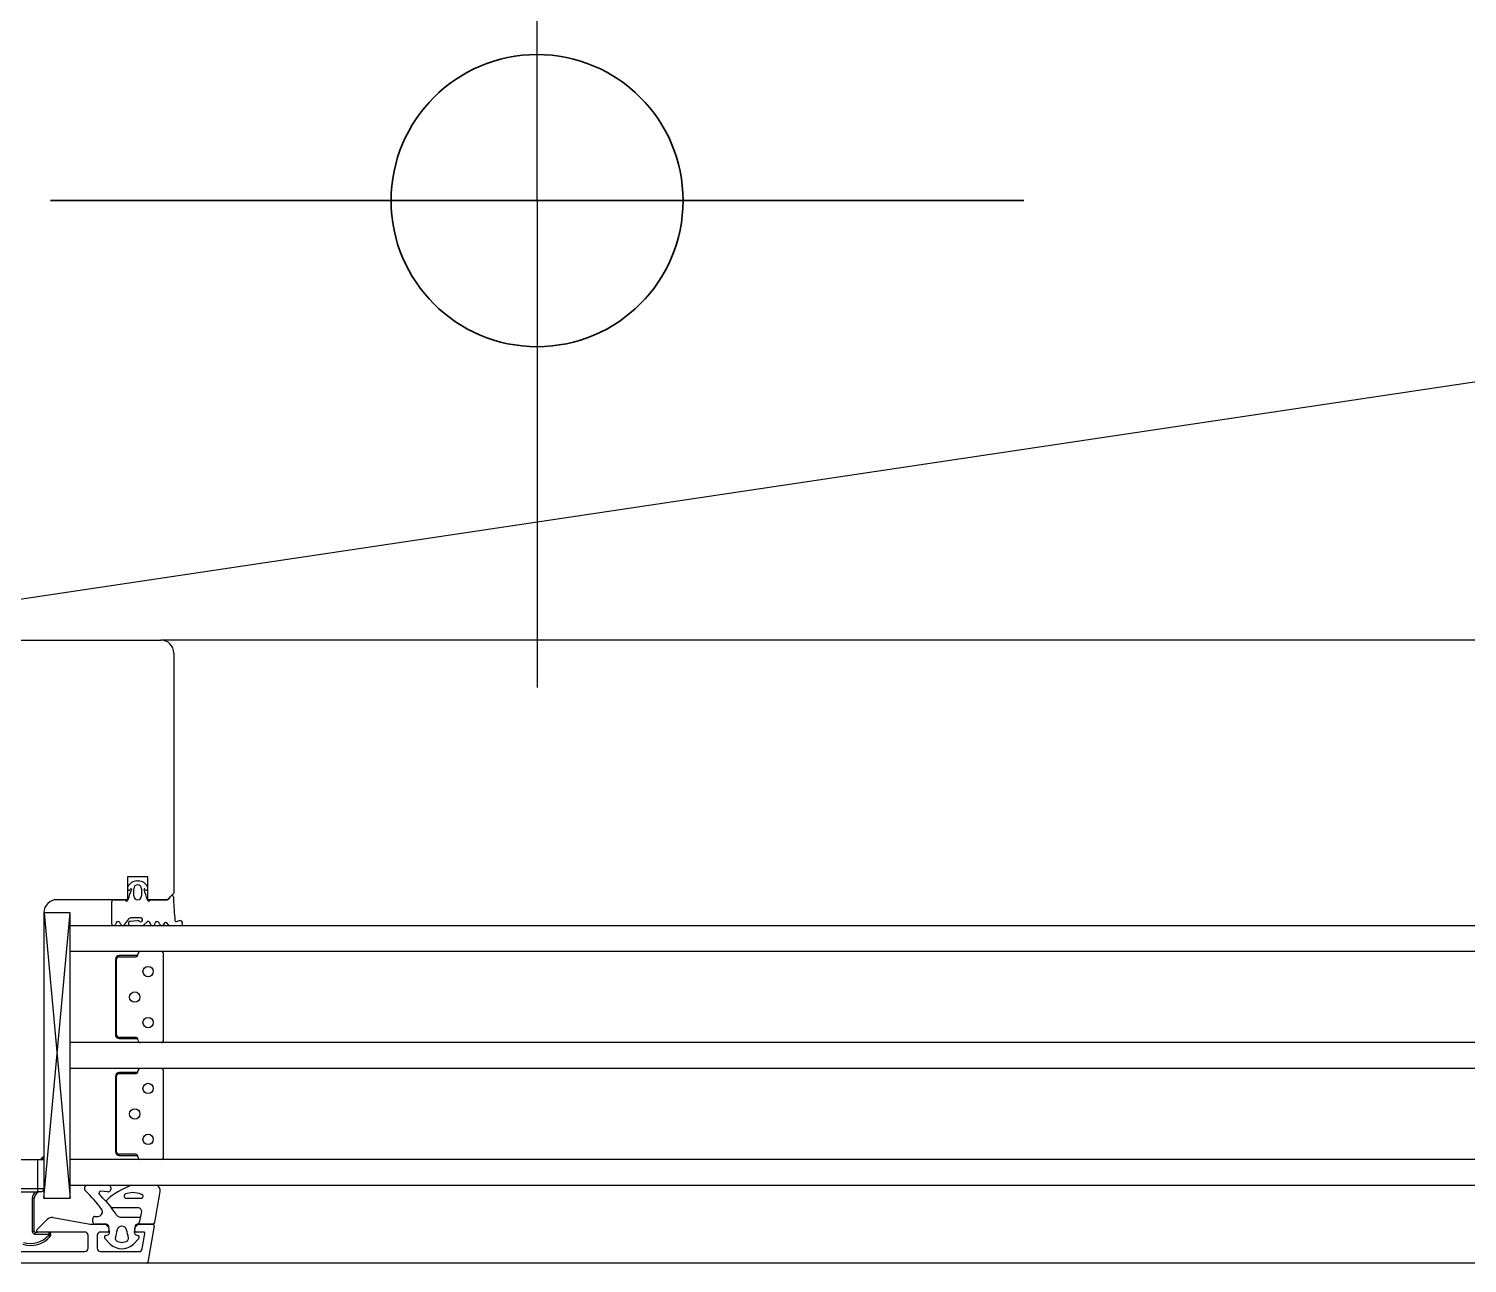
# Model space of a CAD drawing. Header units: centimetres. Extents: x 0.3 to 84.3, y 0.3 to 59.7.
# Drawn here: x 57.0433 to 57.4867, y 11.7466 to 12.1269 of the extents above; entities that cross this region are included whole.
import ezdxf

# ---------------------------------------------------------------- set-up
doc = ezdxf.new("R2010")
doc.units = ezdxf.units.CM
doc.linetypes.add('AUSGEZOGEN', pattern=[0])
doc.linetypes.add('VERDECKT', pattern=[9.524999999999999, 6.35, -3.175])
for name, color, linetype, lineweight in [('Fenster', 7, 'AUSGEZOGEN', 35), ('Oeffnungsrichtung Fenster', 7, 'AUSGEZOGEN', 25), ('Vorhangbrett', 7, 'AUSGEZOGEN', 25)]:
    doc.layers.add(name, color=color, linetype=linetype, lineweight=lineweight)

msp = doc.modelspace()

# ---------------------------------------------------------------- linework, layer by layer
at = {"layer": 'Fenster', "color": 7, "linetype": 'AUSGEZOGEN', "lineweight": 25}
for p, q in [((56.95999873363181, 11.93859983163202), (57.08399873073388, 11.93859983163202)), ((59.50669867919204, 11.93859962042525), (57.08399873073388, 11.93859983163211)), ((57.08799873064041, 11.93459983172548), (57.08799873064041, 11.8605998334549)), ((57.07999873082735, 11.865599833338), (57.07379873097227, 11.865599833338)), ((57.07379873097227, 11.865599833338), (57.07379873097227, 11.85859983350166)), ((57.07999873082735, 11.85859983350166), (57.07999873082735, 11.865599833338)), ((57.07389371558887, 11.86187420353854), (57.07389371558887, 11.86253303314102)), ((57.07467186042735, 11.86183607623484), (57.07458291160756, 11.86168201235978)), ((57.07569426486355, 11.85977698510496), (57.07569574474498, 11.86199030243043)), ((57.07666748807779, 11.86437655172281), (57.07712997372192, 11.86437655172281)), ((57.07809531127935, 11.86198384034633), (57.07809392765523, 11.85978346116513)), ((57.07921455019207, 11.86168201235978), (57.07912560137228, 11.86183607623484)), ((57.07989371544869, 11.86253303314102), (57.07989371544869, 11.86181983006845)), ((57.07379873097227, 11.85859983350166), (57.05199873148172, 11.85859983350166)), ((57.06889371570574, 11.85110785992907), (57.06889371570574, 11.8579735796252)), ((57.06949371566618, 11.85857357961118), (57.07251435777371, 11.85857357978234)), ((57.07389371558887, 11.85857357957689), (57.07389371558887, 11.85859486114123)), ((57.07989371544869, 11.85859486114123), (57.07989371544869, 11.85857357957689)), ((57.08599873068721, 11.85859983350166), (57.07999873082735, 11.85859983350166)), ((57.08127229955287, 11.85857357978234), (57.08578123775791, 11.8585735795904)), ((57.08799873064041, 11.8605998334549), (57.08599873068721, 11.85859983350166)), ((57.08664726305071, 11.85907357957876), (57.0869607025816, 11.85961647277132)), ((57.08789371526173, 11.85938775434152), (57.08789493415853, 11.85868047369368)), ((57.04799873157522, 11.76659983565165), (57.05602709128632, 11.85459983359511)), ((57.05602709128632, 11.85459983359511), (57.04799873157522, 11.85459983359511)), ((57.04799873157522, 11.85459983359511), (57.04799873157522, 11.76659983565165)), ((57.0480270914733, 11.85459983359511), (57.05602709128632, 11.76659983565165)), ((57.05602709128632, 11.76659983565165), (57.05602709128632, 11.85459983359511)), ((57.07391960558506, 11.85247357971944), (57.07274556554255, 11.85086755673765)), ((57.07467435421299, 11.85199256166116), (57.07676342610422, 11.85216177623706)), ((57.07779729922868, 11.85297357970772), (57.07478563096862, 11.85297357970772)), ((57.08884918761949, 11.85185348244977), (57.08976244863005, 11.85215372963049)), ((59.53467031866809, 11.85059465068853), (57.05602709128632, 11.85059486189543)), ((57.07028735948663, 11.85144821615691), (57.06998499851461, 11.85085413885786)), ((57.0717011441917, 11.85093656869945), (57.07141790918664, 11.85153042284961)), ((57.07965800972941, 11.85167859729027), (57.07873701513958, 11.85085103297502)), ((57.08097962986943, 11.85088499661947), (57.08069719186674, 11.85144821615691)), ((57.08228965505412, 11.85144821615691), (57.0819872940821, 11.85085413885786)), ((57.08370343975917, 11.85093656869945), (57.08342020475411, 11.85153042284961)), ((57.08510290409355, 11.85136780712414), (57.08474786111005, 11.85086755673765)), ((57.08641223770252, 11.85088775454019), (57.08585195747126, 11.85144803477143)), ((59.53467031866809, 11.84259465087553), (57.05602709128632, 11.84259486208239)), ((57.07002709110134, 11.84024486213726), (57.07002709110134, 11.81694486268175)), ((57.07038709109292, 11.81694486268175), (57.07038709109292, 11.84024486213726)), ((57.07680709094291, 11.84138486211055), (57.07116709107473, 11.84138486211055)), ((57.07116709107473, 11.84102486211896), (57.07616709095782, 11.84102486211896)), ((57.07680709094291, 11.84135899217495), (57.07680709094291, 11.84138486211055)), ((57.08486709075453, 11.81537486271846), (57.08486709075453, 11.8418148621005)), ((59.53467031866809, 11.81459465152989), (57.05602709128632, 11.8145948627368)), ((57.07616709095782, 11.81616486269996), (57.07116709107473, 11.81616486269996)), ((57.07116709107473, 11.81580486270837), (57.07680709094291, 11.81580486270837)), ((57.07680709094291, 11.81580486270837), (57.07680709094291, 11.81583073264392)), ((59.53467031866809, 11.80659465171685), (57.05602709128632, 11.80659486292375)), ((57.07002709110134, 11.80424486297852), (57.07002709110134, 11.78094486352307)), ((57.07038709109292, 11.78094486352307), (57.07038709109292, 11.80424486297852)), ((57.07680709094291, 11.80538486295186), (57.07116709107473, 11.80538486295186)), ((57.07116709107473, 11.80502486296028), (57.07616709095782, 11.80502486296028)), ((57.07680709094291, 11.80535899301631), (57.07680709094291, 11.80538486295186)), ((57.08486709075453, 11.77937486355972), (57.08486709075453, 11.80581486294187)), ((57.03159873173698, 11.77859983537128), (57.04599873140046, 11.77859983537128)), ((57.04599873140046, 11.77859983537128), (57.04599873140046, 11.76959983558159)), ((57.04599873140046, 11.77859983537128), (57.04799873157522, 11.77859983537128)), ((57.04699873137707, 11.77859983537128), (57.04765731000545, 11.77925841399961)), ((57.04799873135378, 11.77911699264669), (57.04742411215882, 11.77859983537128)), ((59.53467031866809, 11.77859465237121), (57.05602709128632, 11.77859486357811)), ((57.07616709095782, 11.78016486354127), (57.07116709107473, 11.78016486354127)), ((57.07116709107473, 11.77980486354968), (57.07680709094291, 11.77980486354968)), ((57.07680709094291, 11.77980486354968), (57.07680709094291, 11.77983073348528)), ((57.03049873176278, 11.76959983558159), (57.04599873140046, 11.76959983558159)), ((57.03249873171598, 11.76859983560494), (57.04599873140046, 11.76859983560494)), ((57.04599873140046, 11.76959983558159), (57.04599873140046, 11.76859983560494)), ((57.04599873140046, 11.76959983558159), (57.04799873135378, 11.76959983558159)), ((57.04699873137707, 11.76859983560494), (57.04599873140046, 11.76859983560494)), ((59.53467031866809, 11.77059465255816), (57.05602709128632, 11.77059486376507)), ((57.06144848347208, 11.77059983555824), (57.06783229308132, 11.77059983555824)), ((57.06756399949029, 11.76864214763455), (57.06557582571214, 11.76879516721916)), ((57.0752550407534, 11.76834942027604), (57.07317073818739, 11.76792845108639)), ((57.07511375816421, 11.77059983555824), (57.08280251106873, 11.77059983555824)), ((57.04499873142387, 11.76659983565165), (57.04439873143788, 11.76659983565165)), ((57.04439873143788, 11.76659983565165), (57.04439873143788, 11.75639983589004)), ((57.04499873142387, 11.75639983589004), (57.04499873142387, 11.76659983565165)), ((57.04799873157522, 11.76659983565165), (57.05602709128632, 11.76659983565165)), ((57.06703868435957, 11.76574574064066), (57.06724825157054, 11.76595530785153)), ((57.06703868435957, 11.76574574064066), (57.06880789069896, 11.76362601237798)), ((57.07713633119405, 11.76362601237798), (57.06880789069896, 11.76362601237798)), ((57.07340442767904, 11.76662601230792), (57.07796497460626, 11.76662601230792)), ((57.04581588892384, 11.75688267859123), (57.04902516336821, 11.76009195303564)), ((57.05078667324477, 11.76064735496625), (57.0622264122245, 11.75863022033196)), ((57.06309032623895, 11.75922601248085), (57.06309032623895, 11.76042601245277)), ((57.06369032622494, 11.76102601243874), (57.06462792985133, 11.76102601243874)), ((57.07156164958979, 11.76082601244343), (57.07781054386451, 11.76082601244343)), ((57.04499873142387, 11.75639983589004), (57.04439873143788, 11.75639983589004)), ((57.04519873141917, 11.75619983589477), (57.04519873141917, 11.75559983590875)), ((57.04519873141917, 11.75619983589477), (57.0460987316297, 11.75619983589477)), ((57.04519873141917, 11.75559983590875), (57.04949873131869, 11.75559983590875)), ((57.0605987312909, 11.75619983589477), (57.0460987316297, 11.75619983589477)), ((57.04949873131869, 11.75619983589477), (57.04949873131869, 11.75559983590875)), ((57.04949873131869, 11.75559983590875), (57.05009873130465, 11.75559983590875)), ((57.04949873131869, 11.75559983590875), (57.04949873131869, 11.75522600222317)), ((57.05009873130465, 11.75522600222317), (57.04949873131869, 11.75522600222317)), ((57.04949873131869, 11.75522600222317), (57.04994366736194, 11.75482347036036)), ((57.05009873130465, 11.75522600222317), (57.05009873130465, 11.75559983590875)), ((57.06159873126749, 11.75119983601158), (57.06159873126749, 11.75519983591808)), ((57.06257370857175, 11.75859983583864), (57.06675020300966, 11.75859983583864)), ((57.0672624863091, 11.75862601249487), (57.06369032622494, 11.75862601249487)), ((57.06439873120203, 11.75519983591808), (57.06439873120203, 11.75119983601158)), ((57.06759873112719, 11.75619983589477), (57.06539873117862, 11.75619983589477)), ((57.0670592987879, 11.75517004300919), (57.06769995689419, 11.75533506991115)), ((57.06717446706844, 11.75842409991147), (57.06782299519071, 11.75777557178918)), ((57.06818006853366, 11.75614301523829), (57.06795258850125, 11.75792809169871)), ((57.06799873111793, 11.75735130773042), (57.06799873111793, 11.75659983588535)), ((57.07607659169693, 11.75792809169871), (57.07584911166456, 11.75614301523829)), ((57.07599873093096, 11.75659983588535), (57.07599873093096, 11.75735130773042)), ((57.07617446685813, 11.75777557178918), (57.07682299498035, 11.75842409991147)), ((57.07632922330401, 11.75533506991115), (57.07696988141038, 11.75517004300919)), ((57.07873852224473, 11.75619983589477), (57.07639873092159, 11.75619983589477)), ((57.07726607914336, 11.75862601249487), (57.07676669388911, 11.75862601249487)), ((57.07724725903923, 11.75859983583864), (57.08159873080008, 11.75859983583864)), ((57.08157394631215, 11.75862601249487), (57.07726607914336, 11.75862601249487)), ((57.07830296992947, 11.75102618783799), (57.0791324453367, 11.75573037663467)), ((57.08199265389206, 11.75813037657854), (57.08001779175426, 11.74693037684033)), ((57.02969873201297, 11.75019983603498), (57.0605987312909, 11.75019983603498)), ((57.06539873117862, 11.75019983603498), (57.07731816219948, 11.75019983603498)), ((57.06845688883286, 11.75249966078782), (57.06679032615248, 11.75416622346821)), ((57.07723885404575, 11.75416622346821), (57.07557229136534, 11.75249966078782)), ((57.07962386866227, 11.74659983611905), (57.02239873218353, 11.74659983611905)), ((59.51107354126816, 11.74659962491229), (57.07962386866227, 11.74659983611919))]:
    msp.add_line(p, q, dxfattribs=at)
for centre in [(57.08010709086568, 11.83644486222583), (57.07598709096197, 11.82859486240931), (57.08010709086568, 11.82074486259275), (57.08010709086568, 11.80044486306719), (57.07598709096197, 11.79259486325063), (57.08010709086568, 11.78474486343411)]:
    msp.add_circle(centre, 0.00159999996260799, dxfattribs=at)
for centre, radius, start, end in [((57.0839987307338, 11.93459983172533), 0.003999999906519633, 0, 90), ((57.07425962050975, 11.86185451436222), 0.0003664342707866228, 176.9199108199455, 331.9164643083905), ((57.07663902884845, 11.86141089251113), 0.002965795759393225, 89.45019182655702, 157.7678209868044), ((57.23588412995339, 11.80617693844678), 0.1702601919580515, 160.954835553775, 162.0691156281544), ((57.074810485927, 11.86179288091279), 0.0001451993974324792, 336.5574813963506, 162.6931104488926), ((57.07689549973402, 11.86197657086781), 0.001199833567394207, 0.3471422947084484, 179.3442609267134), ((57.07716640469825, 11.86143775371396), 0.00293902380935724, 21.88023947645453, 90.71023400493732), ((57.0789869758725, 11.86179288091279), 0.0001451993974324792, 17.30688955110744, 203.4425186036494), ((56.98880942930651, 11.8301729268292), 0.09541568808133048, 17.33000664733776, 19.31649946562635), ((57.07953463289184, 11.8618470168033), 0.0003601102625001932, 207.2713615976713, 355.6703020152302), ((57.05199873148166, 11.85459983359496), 0.003999999906519633, 90, 180), ((57.06949371569166, 11.85797357962505), 0.0005999999859776835, 90, 180), ((57.07251435783022, 11.8575735798055), 0.0009999999766278052, 45.62224523636468, 90), ((57.07349353008014, 11.85857445128062), 0.000400186458081423, 225.6419504540594, 359.8751956841468), ((57.07689408957417, 11.85978270028235), 0.001199838322221943, 180.2729174298252, 0.03633436714258492), ((57.08029326292395, 11.85857368988463), 0.0003995474906020906, 180.0158183424027, 314.4204802586871), ((57.08127229955279, 11.8575735798055), 0.0009999999766273505, 90, 134.3777547637065), ((57.0857812376671, 11.85957357956685), 0.0009999999766298515, 270, 330.000000000138), ((57.08740043984824, 11.85939291428917), 0.0004933024007142192, 359.4006746736962, 153.0516246664948), ((59.23121798151968, 12.00932683614541), 2.148610716688732, 184.0204994887987, 184.1933880761999), ((57.0708669149688, 11.85129292473324), 0.0005999999859781384, 23.3177617425389, 164.9999999997432), ((57.07478563096856, 11.85197357973092), 0.0009999999766296243, 90, 150.0000000002261), ((57.07473086903557, 11.85129484678231), 0.0006999999836410098, 94.63084139631457, 269.6308413964813), ((57.07685537184437, 11.85127291089047), 0.0008936082045778988, 47.88439764139476, 95.90576818743335), ((57.07782801893339, 11.85238797298329), 0.0005864119164944809, 230.4538959765985, 93.00286439742358), ((57.08011763638441, 11.85129292473324), 0.0005999999859781384, 15.00000000025678, 139.999999999903), ((57.08286921053629, 11.85129292473324), 0.0005999999859781384, 23.3177617425389, 164.9999999997432), ((57.0887581919121, 11.85224299467508), 0.0003999999906523954, 184.1933880760045, 283.149299714551), ((57.08993200447617, 11.85137638944006), 0.0007956173429321623, 280.7987164568203, 102.3048039373807), ((57.06948876799669, 11.85119352116321), 0.0006011863905221098, 188.1917828366222, 325.6309689411597), ((57.07224270204473, 11.85119486131402), 0.0005999999859781384, 205.4985148751771, 326.9406391803904), ((57.07806864445715, 11.85159486130468), 0.000999999976630079, 270, 311.9414387006425), ((57.08149342346035, 11.85119486131402), 0.0005999999859783657, 211.0938335300262, 325.3981185909536), ((57.08424499761222, 11.85119486131406), 0.0005999999859781384, 205.4985148751771, 326.9406391803904), ((57.08552716815233, 11.8509435430652), 0.0005999999859776835, 57.22676138582199, 135.0000000003598), ((57.08711934446711, 11.85159486130468), 0.0009999999766298515, 224.9999999997841, 270), ((57.07116709107466, 11.84024486213706), 0.001139999973358145, 90, 180), ((57.07116709107466, 11.84024486213706), 0.0007799999817713978, 90, 180), ((57.07116709107466, 11.84024486213706), 0.0007799999817713978, 90, 180), ((57.07616709095777, 11.84180486210056), 0.0007799999817711705, 270, 0), ((57.07616709095777, 11.84180486210056), 0.0007799999817711704, 270, 325.1361620463169), ((57.07772709092133, 11.84181486210031), 0.0007799999817713978, 90, 180), ((57.08408709077269, 11.84181486210031), 0.000779999981771398, 0, 90), ((57.07116709107466, 11.81694486268156), 0.001139999973358372, 180, 270), ((57.07116709107466, 11.81694486268156), 0.0007799999817713978, 180, 270), ((57.07116709107466, 11.81694486268156), 0.000779999981771398, 180, 270), ((57.07616709095777, 11.81538486271797), 0.0007799999817711704, 0, 90), ((57.07616709095777, 11.81538486271797), 0.0007799999817711707, 34.86383795368312, 90), ((57.07772709092133, 11.81537486271826), 0.0007799999817713978, 180, 270), ((57.08408709077262, 11.81537486271826), 0.0007799999817711705, 270, 0), ((57.07116709107466, 11.80424486297838), 0.001139999973358145, 90, 180), ((57.07116709107466, 11.80424486297838), 0.000779999981771398, 90, 180), ((57.07116709107466, 11.80424486297838), 0.0007799999817713978, 90, 180), ((57.07616709095777, 11.80580486294188), 0.0007799999817711705, 270, 0), ((57.07616709095777, 11.80580486294188), 0.000779999981771398, 270, 325.1361620452919), ((57.07772709092133, 11.80581486294167), 0.0007799999817713978, 90, 180), ((57.08408709077262, 11.80581486294167), 0.000779999981771398, 0, 90), ((57.07116709107466, 11.78094486352287), 0.001139999973357917, 180, 270), ((57.07116709107466, 11.78094486352287), 0.0007799999817713978, 180, 270), ((57.07116709107466, 11.78094486352287), 0.000779999981771398, 180, 270), ((57.04779873135836, 11.77911699264649), 0.0001999999953259704, 0, 134.9999999989205), ((57.07616709095777, 11.77938486355933), 0.0007799999817711704, 0, 90), ((57.07616709095777, 11.77938486355933), 0.0007799999817713978, 34.86383795460102, 90), ((57.07772709092133, 11.77937486355958), 0.0007799999817713978, 180, 270), ((57.08408709077269, 11.77937486355953), 0.0007799999817711704, 270, 0), ((57.04699873137701, 11.7665998356515), 0.002599999939237842, 129.7151372317446, 180), ((57.04699873137701, 11.7665998356515), 0.001999999953259931, 90, 180), ((57.04699873137701, 11.7695998355814), 0.000999999976630079, 270, 0), ((57.0614193159572, 11.76962481564364), 0.0009754560869084259, 88.28651985986103, 227.8670029910888), ((57.03342412964427, 11.73970415546141), 0.03999999906519656, 36.06120680060097, 46.880678506843), ((57.06552978294454, 11.7681969364552), 0.000599999985977911, 85.59891278937779, 225.547259288919), ((57.03569612116478, 11.73778784998448), 0.04199999901845559, 41.73329189282709, 45.54725928946166), ((57.08198203720323, 11.74998602594946), 0.02172791760703802, 108.4274668252359, 132.6956520670969), ((57.06771742425318, 11.76961834962503), 0.000988184944449919, 261.0681730952743, 83.32471946977799), ((57.07336184097753, 11.76729055541318), 0.0006659062742891702, 106.6773296271939, 273.6667391544452), ((57.07537866294204, 11.76128833789198), 0.007062164461214927, 67.56752341484912, 91.0030057337849), ((57.07796497460618, 11.7672260122937), 0.000599999985977911, 270, 79.57484880795415), ((48.44003455670764, 13.28798530100084), 8.776323892307897, 349.9679744987249, 350.0311696577853), ((57.08181470526951, 11.76881173540618), 0.002042807492181247, 356.7178068220712, 61.08228420804839), ((57.06462792985126, 11.76242601240591), 0.00139999996728202, 270, 36.06120680042486), ((57.03569612116478, 11.73778784998448), 0.0419999990184565, 34.26985340689282, 37.96604397724324), ((57.07713633119397, 11.76262601240123), 0.0009999999766303065, 350.5038132901757, 90), ((57.0504393768975, 11.75867773950612), 0.001999999953259703, 80.00000000006852, 134.999999999964), ((57.06369032622486, 11.76042601245262), 0.0005999999859781384, 90, 180), ((57.06369032622486, 11.75922601248066), 0.000599999985977911, 180, 270), ((57.07156164958973, 11.76222601241052), 0.00139999996728202, 214.2698534069907, 270), ((57.042221432936, 11.76846637378257), 0.03639999914932978, 344.3155238497233, 350.5038132900771), ((57.08153444194068, 11.75927317025224), 0.0006483623666909773, 273.4931647443863, 350.1167583464765), ((57.04380676242562, 11.76037550376677), 0.008275667776404302, 253.9788209092297, 317.8644813592156), ((57.04380676242562, 11.76037550376677), 0.007675667790426165, 253.9788209091669, 317.8644813592433), ((57.04519873141911, 11.75639983588989), 0.0007999999813038813, 180, 270), ((57.04519873141911, 11.75639983588989), 0.0001999999953259703, 180, 270), ((57.04609873162958, 11.7565998358852), 0.0003999999906519406, 134.9999999992803, 270), ((57.04949873131858, 11.7555998359086), 0.0005999999859776835, 0, 90), ((57.04949873131858, 11.75522600222297), 0.0005999999859776835, 317.8644813594426, 0), ((57.06059873129075, 11.75519983591788), 0.000999999976630079, 0, 90), ((57.06257370857162, 11.7605998357917), 0.001999999953259476, 260.0000000000774, 270), ((57.06539873117858, 11.75519983591788), 0.0009999999766298515, 90, 180), ((57.06721459021117, 11.75459048752677), 0.0005999999859776835, 105.0000000000051, 224.9999999996402), ((57.06675020300959, 11.75799983585252), 0.0005999999859781384, 44.99999999988006, 90), ((57.06711764816039, 11.75779265093878), 0.0008458543444617438, 9.214037330076199, 80.14048593839175), ((57.06759873112713, 11.7565998358852), 0.0003999999906519406, 270, 0), ((57.06735191250286, 11.75608851393967), 0.0008299474698223643, 294.7940072480617, 3.765229981267649), ((57.06739873113188, 11.75735130773023), 0.000599999985977911, 0, 44.99999999964017), ((57.07077165988007, 11.7542042444576), 0.0007999999813036538, 169.1169140007767, 236.1492991278894), ((57.10926662706013, 11.74680306684994), 0.03999999906519656, 165.371892828902, 169.1169140008692), ((57.07201459009903, 11.75652601254373), 0.001499999964944891, 14.62810717112196, 165.3718928289466), ((57.03476255313794, 11.74680306684994), 0.03999999906519611, 10.88308599912086, 14.62810717108312), ((57.07325752031801, 11.7542042444576), 0.0007999999813038815, 303.8507008720397, 10.88308599912719), ((57.07667726769522, 11.75608851393967), 0.0008299474698225918, 176.2347700192219, 245.205992751493), ((57.07659873091688, 11.75735130773023), 0.0005999999859776835, 135.0000000003598, 180), ((57.07639873092152, 11.7565998358852), 0.0003999999906519406, 180, 270), ((57.07691153203762, 11.75779265093878), 0.0008458543444646995, 99.85951406156705, 170.7859626699238), ((57.07724725903913, 11.75799983585252), 0.0005999999859774563, 90, 135.0000000007197), ((57.07681458998685, 11.75459048752677), 0.000599999985977911, 315.0000000002399, 74.99999999933951), ((57.07873852224461, 11.75579983590391), 0.0003999999906519406, 350.0000000002839, 90), ((57.0815987308, 11.75819983584783), 0.000399999990652168, 350.0000000004607, 90), ((57.06059873129075, 11.75119983601138), 0.000999999976630079, 270, 0), ((57.06539873117858, 11.75119983601143), 0.0009999999766298515, 180, 270), ((57.07201459009903, 11.75605736205392), 0.005031349381633896, 225.0000000000429, 314.9999999998998), ((57.07201459009903, 11.75605736205392), 0.00303134942837351, 236.149299128011, 303.85070087184), ((57.07731816219942, 11.75119983601138), 0.0009999999766305337, 270, 349.9999999998238), ((57.07962386866222, 11.74699983610957), 0.0003999999906519405, 270, 350.0000000004607)]:
    msp.add_arc(centre, radius, start, end, dxfattribs=at)
at = {"layer": 'Oeffnungsrichtung Fenster', "color": 7, "linetype": 'VERDECKT', "lineweight": 25}
msp.add_line((56.95599873372528, 11.93859983163202), (59.60532382903441, 12.33421318059937), dxfattribs=at)
at = {"layer": 'Vorhangbrett', "color": 191, "linetype": 'AUSGEZOGEN', "lineweight": 25, "true_color": 0xbe96ea}
for q in [(57.1999987281859, 12.23399982535839), (57.1999987281859, 11.92400012975484)]:
    msp.add_line((57.1999987281859, 12.07399982893467), q, dxfattribs=at)
at = {"layer": 'Vorhangbrett', "color": 191, "linetype": 'AUSGEZOGEN', "lineweight": 35, "true_color": 0xbe96ea}
for q in [(57.04999872688204, 12.07399982893467), (57.34999842736573, 12.07399982893467)]:
    msp.add_line((57.1999987281859, 12.07399982893467), q, dxfattribs=at)
msp.add_circle((57.1999987281859, 12.07399982893467), 0.04500000039115548, dxfattribs=at)

doc.saveas('drawing.dxf')
